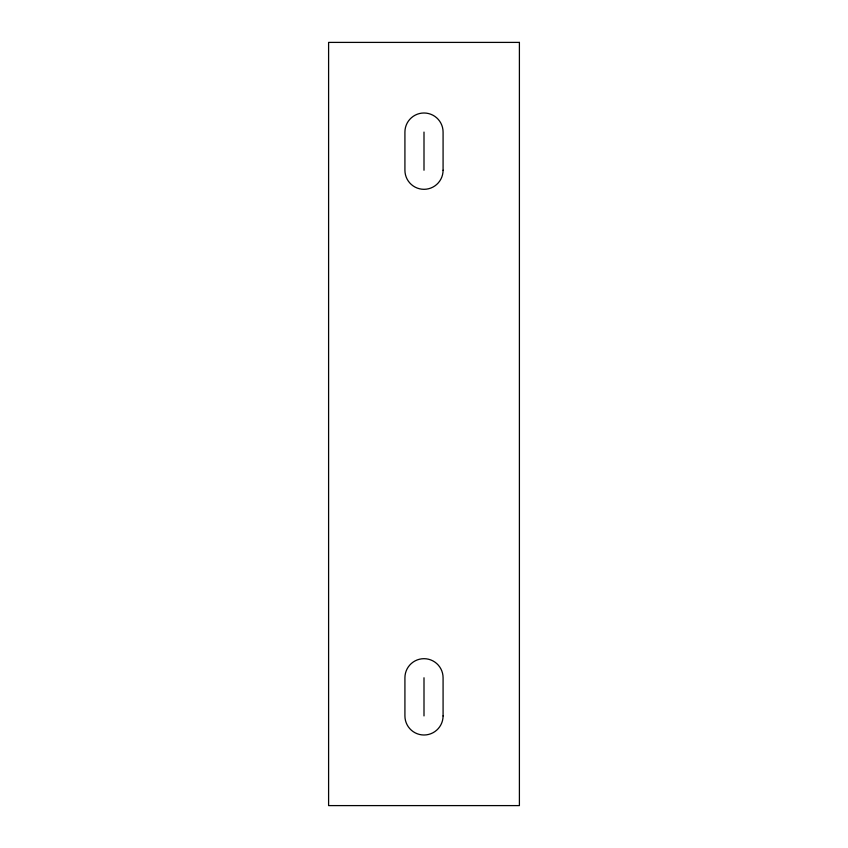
<?xml version="1.0" encoding="UTF-8"?>
<svg xmlns="http://www.w3.org/2000/svg" width="848" height="848" viewBox="0 0 848 848"><rect width="100%" height="100%" fill="white"/><g stroke="black" fill="none" stroke-linecap="round" stroke-linejoin="round"><path stroke-width="1.27" d="M424 132.076L424 170.236M424 677.764L424 715.924M519.4 42.4L328.6 42.4L328.6 805.6L519.4 805.6L519.4 42.4M443.08 170.236L443.08 132.076A19.08 19.08 0 0 0 424 112.996A19.08 19.08 0 0 0 404.92 132.076L404.92 170.236A19.08 19.08 0 0 0 424 189.316A19.08 19.08 0 0 0 443.08 170.236M443.08 715.924L443.08 677.764A19.08 19.08 0 0 0 424 658.684A19.08 19.08 0 0 0 404.92 677.764L404.92 715.924A19.08 19.08 0 0 0 424 735.004A19.08 19.08 0 0 0 443.08 715.924"/></g></svg>
